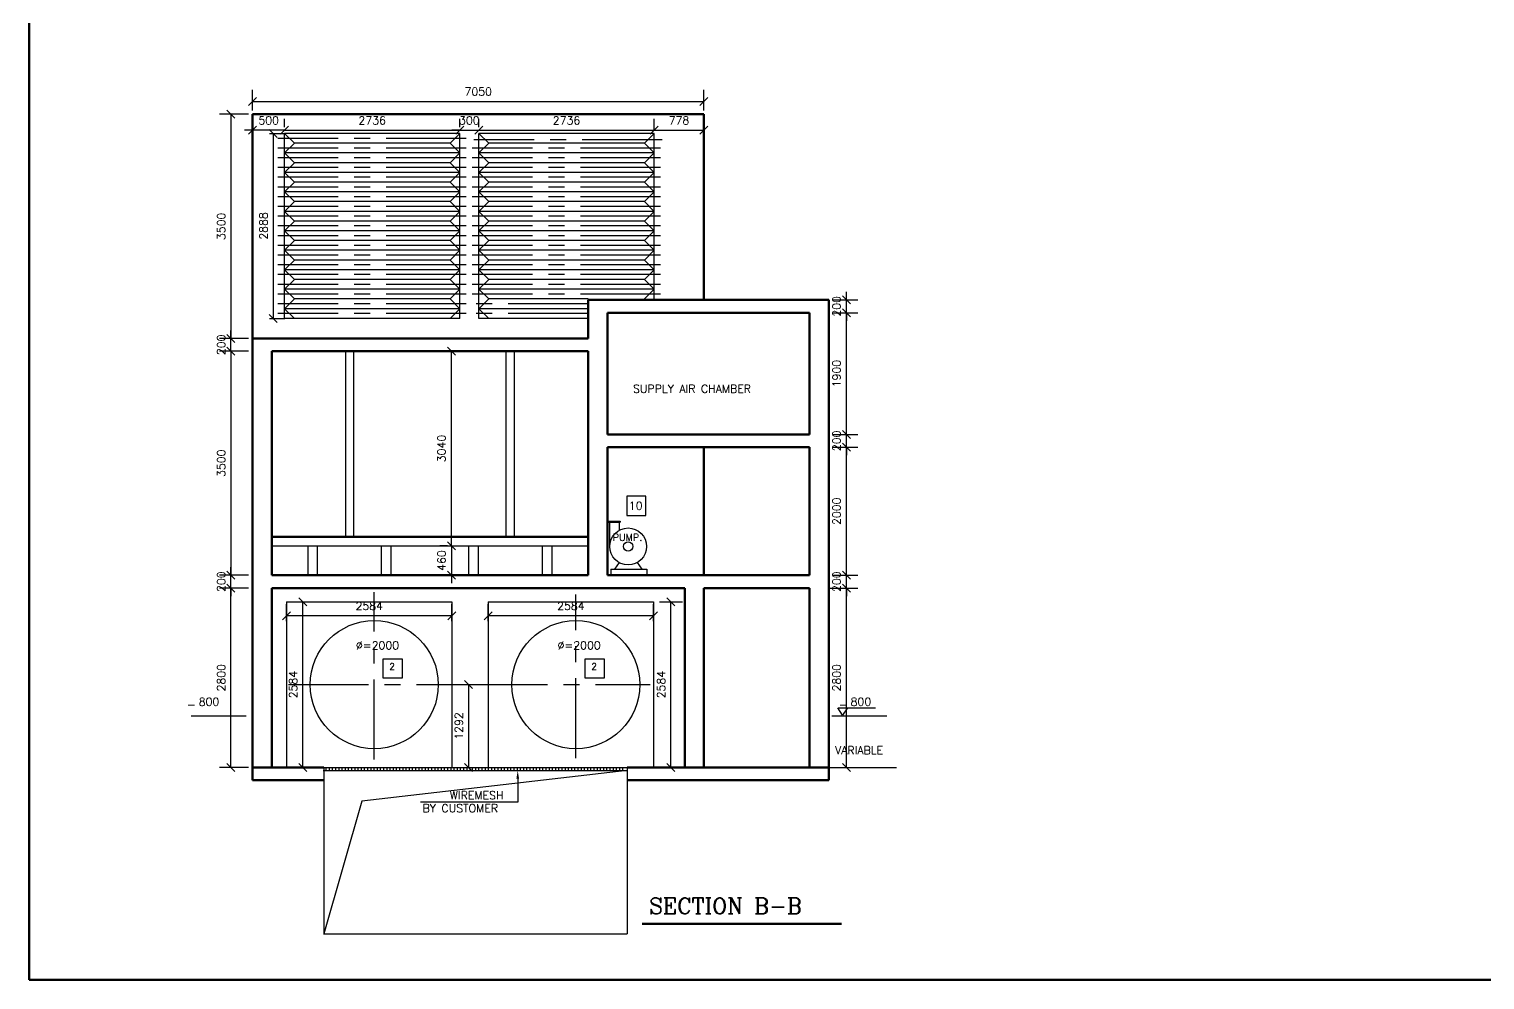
# Model space of a CAD drawing. Header units: inches. Extents: x 14.4 to 65.9, y 4.3 to 68.5.
# Drawn here: x 14.35 to 37.09, y 4.33 to 19.18 of the extents above; entities that cross this region are included whole.
import ezdxf

# ---------------------------------------------------------------- set-up
doc = ezdxf.new("R2010")
doc.units = ezdxf.units.IN
doc.header["$MEASUREMENT"] = 0
doc.linetypes.add('CENTER', pattern=[2, 1.25, -0.25, 0.25, -0.25])
doc.layers.add('cadr', color=250, linetype='Continuous')
for name, color, linetype, lineweight in [('DIMEN', 5, 'Continuous', 25), ('STRUC', 3, 'Continuous', 50), ('UNITS', 7, 'Continuous', 25)]:
    doc.layers.add(name, color=color, linetype=linetype, lineweight=lineweight)
doc.styles.add('ROMANC', font='romanc')
doc.dimstyles.get("Standard").update_dxf_attribs({"dimtxt": 0.125, "dimasz": 0.125, "dimexe": 0.18, "dimexo": 0.0625, "dimgap": 0.09, "dimtad": 1, "dimdec": 4, "dimzin": 0, "dimdsep": 46, "dimtxsty": 'ROMANC', "dimblk": 'OBLIQUE', "dimcen": 0.09, "dimadec": 0, "dimazin": 0, "dimtfac": 1, "dimtdec": 4, "dimtofl": 0, "dimtmove": 0, "dimatfit": 3, "dimfxl": 1, "dimtolj": 1, "dimtzin": 0, "dimarcsym": 1})

# ---------------------------------------------------------------- blocks, each defined once
blk = doc.blocks.new('_Oblique')
at = {"layer": 'STRUC', "color": 0, "lineweight": -2}
blk.add_line((-0.5, -0.5), (0.5, 0.5), dxfattribs=at)
blk = doc.blocks.new('*D215')
at = {"layer": 'DIMEN', "color": 0, "lineweight": -2, "transparency": 16777216}
for p, q in [((18.106, 17.551), (18.344, 17.551)), ((18.164, 17.551), (18.164, 14.663)), ((18.106, 14.663), (18.344, 14.663))]:
    blk.add_line(p, q, dxfattribs=at)
at = {"layer": 'DIMEN', "color": 0, "lineweight": -2, "transparency": 16777216, "xscale": 0.125, "yscale": 0.125, "zscale": 0.125}
for p, rotation in [((18.164, 17.551), 90), ((18.164, 14.663), 270)]:
    blk.add_blockref('_Oblique', p, dxfattribs=dict(at, rotation=rotation))
at = {"layer": 'DIMEN', "color": 0, "transparency": 16777216, "insert": (18.012, 16.107), "char_height": 0.125, "attachment_point": 5, "rotation": 90, "style": 'ROMANC'}
blk.add_mtext('\\A1;2888', dxfattribs=at)
blk = doc.blocks.new('*D230')
at = {"layer": 'DIMEN', "color": 0, "lineweight": -2, "transparency": 16777216}
for p, q in [((21.523, 9.937), (21.523, 10.2)), ((24.107, 10.02), (21.523, 10.02)), ((24.107, 9.937), (24.107, 10.2))]:
    blk.add_line(p, q, dxfattribs=at)
at = {"layer": 'DIMEN', "color": 0, "lineweight": -2, "transparency": 16777216, "xscale": 0.125, "yscale": 0.125, "zscale": 0.125, "rotation": 180}
blk.add_blockref('_Oblique', (21.523, 10.02), dxfattribs=at)
at = {"layer": 'DIMEN', "color": 0, "lineweight": -2, "transparency": 16777216, "xscale": 0.125, "yscale": 0.125, "zscale": 0.125}
blk.add_blockref('_Oblique', (24.107, 10.02), dxfattribs=at)
at = {"layer": 'DIMEN', "color": 0, "transparency": 16777216, "insert": (22.815, 10.172), "char_height": 0.125, "attachment_point": 5, "style": 'ROMANC'}
blk.add_mtext('\\A1;2584', dxfattribs=at)
blk = doc.blocks.new('*D231')
at = {"layer": 'DIMEN', "color": 0, "lineweight": -2, "transparency": 16777216}
for p, q in [((24.198, 10.235), (24.558, 10.235)), ((24.378, 7.651), (24.378, 10.235)), ((24.074, 7.651), (24.558, 7.651))]:
    blk.add_line(p, q, dxfattribs=at)
at = {"layer": 'DIMEN', "color": 0, "lineweight": -2, "transparency": 16777216, "xscale": 0.125, "yscale": 0.125, "zscale": 0.125}
for p, rotation in [((24.378, 10.235), 90), ((24.378, 7.651), 270)]:
    blk.add_blockref('_Oblique', p, dxfattribs=dict(at, rotation=rotation))
at = {"layer": 'DIMEN', "color": 0, "transparency": 16777216, "insert": (24.225, 8.943), "char_height": 0.125, "attachment_point": 5, "rotation": 90, "style": 'ROMANC'}
blk.add_mtext('\\A1;2584', dxfattribs=at)
blk = doc.blocks.new('*D232')
at = {"layer": 'DIMEN', "color": 0, "lineweight": -2, "transparency": 16777216}
for p, q in [((18.373, 9.937), (18.373, 10.2)), ((20.957, 10.02), (18.373, 10.02)), ((20.957, 9.937), (20.957, 10.2))]:
    blk.add_line(p, q, dxfattribs=at)
at = {"layer": 'DIMEN', "color": 0, "lineweight": -2, "transparency": 16777216, "xscale": 0.125, "yscale": 0.125, "zscale": 0.125, "rotation": 180}
blk.add_blockref('_Oblique', (18.373, 10.02), dxfattribs=at)
at = {"layer": 'DIMEN', "color": 0, "lineweight": -2, "transparency": 16777216, "xscale": 0.125, "yscale": 0.125, "zscale": 0.125}
blk.add_blockref('_Oblique', (20.957, 10.02), dxfattribs=at)
at = {"layer": 'DIMEN', "color": 0, "transparency": 16777216, "insert": (19.665, 10.172), "char_height": 0.125, "attachment_point": 5, "style": 'ROMANC'}
blk.add_mtext('\\A1;2584', dxfattribs=at)
blk = doc.blocks.new('*D233')
at = {"layer": 'DIMEN', "color": 0, "lineweight": -2, "transparency": 16777216}
for p, q in [((18.449, 10.235), (18.809, 10.235)), ((18.629, 7.651), (18.629, 10.235)), ((18.66, 7.651), (18.449, 7.651))]:
    blk.add_line(p, q, dxfattribs=at)
at = {"layer": 'DIMEN', "color": 0, "lineweight": -2, "transparency": 16777216, "xscale": 0.125, "yscale": 0.125, "zscale": 0.125}
for p, rotation in [((18.629, 10.235), 90), ((18.629, 7.651), 270)]:
    blk.add_blockref('_Oblique', p, dxfattribs=dict(at, rotation=rotation))
at = {"layer": 'DIMEN', "color": 0, "transparency": 16777216, "insert": (18.476, 8.943), "char_height": 0.125, "attachment_point": 5, "rotation": 90, "style": 'ROMANC'}
blk.add_mtext('\\A1;2584', dxfattribs=at)
blk = doc.blocks.new('*D234')
at = {"layer": 'DIMEN', "color": 0, "lineweight": -2, "transparency": 16777216}
for p, q in [((21.217, 8.943), (21.217, 7.651)), ((21.243, 8.943), (21.397, 8.943)), ((21.243, 7.651), (21.397, 7.651))]:
    blk.add_line(p, q, dxfattribs=at)
at = {"layer": 'DIMEN', "color": 0, "lineweight": -2, "transparency": 16777216, "xscale": 0.125, "yscale": 0.125, "zscale": 0.125}
for p, rotation in [((21.217, 8.943), 90), ((21.217, 7.651), 270)]:
    blk.add_blockref('_Oblique', p, dxfattribs=dict(at, rotation=rotation))
at = {"layer": 'DIMEN', "color": 0, "transparency": 16777216, "insert": (21.065, 8.297), "char_height": 0.125, "attachment_point": 5, "rotation": 90, "style": 'ROMANC'}
blk.add_mtext('\\A1;1292', dxfattribs=at)
blk = doc.blocks.new('*D235')
at = {"layer": 'DIMEN', "color": 0, "lineweight": -2, "transparency": 16777216}
for p, q in [((20.885, 14.151), (20.768, 14.151)), ((20.948, 11.111), (20.948, 14.151)), ((20.902, 11.111), (21.128, 11.111))]:
    blk.add_line(p, q, dxfattribs=at)
at = {"layer": 'DIMEN', "color": 0, "lineweight": -2, "transparency": 16777216, "xscale": 0.125, "yscale": 0.125, "zscale": 0.125}
for p, rotation in [((20.948, 14.151), 90), ((20.948, 11.111), 270)]:
    blk.add_blockref('_Oblique', p, dxfattribs=dict(at, rotation=rotation))
at = {"layer": 'DIMEN', "color": 0, "transparency": 16777216, "insert": (20.795, 12.631), "char_height": 0.125, "attachment_point": 5, "rotation": 90, "style": 'ROMANC'}
blk.add_mtext('\\A1;3040', dxfattribs=at)
blk = doc.blocks.new('*D236')
at = {"layer": 'DIMEN', "color": 0, "lineweight": -2, "transparency": 16777216}
for p, q in [((20.948, 11.111), (20.948, 11.236)), ((20.885, 11.111), (20.768, 11.111)), ((20.948, 11.111), (20.948, 10.651)), ((20.895, 10.651), (20.768, 10.651)), ((20.948, 10.651), (20.948, 10.526))]:
    blk.add_line(p, q, dxfattribs=at)
at = {"layer": 'DIMEN', "color": 0, "lineweight": -2, "transparency": 16777216, "xscale": 0.125, "yscale": 0.125, "zscale": 0.125}
for p, rotation in [((20.948, 11.111), 270), ((20.948, 10.651), 90)]:
    blk.add_blockref('_Oblique', p, dxfattribs=dict(at, rotation=rotation))
at = {"layer": 'DIMEN', "color": 0, "transparency": 16777216, "insert": (20.795, 10.881), "char_height": 0.125, "attachment_point": 5, "rotation": 90, "style": 'ROMANC'}
blk.add_mtext('\\A1;460', dxfattribs=at)
blk = doc.blocks.new('*D237')
at = {"layer": 'DIMEN', "color": 0, "lineweight": -2, "transparency": 16777216}
for p, q in [((17.78, 17.851), (17.324, 17.851)), ((17.504, 17.851), (17.504, 14.351)), ((17.78, 14.351), (17.324, 14.351))]:
    blk.add_line(p, q, dxfattribs=at)
at = {"layer": 'DIMEN', "color": 0, "lineweight": -2, "transparency": 16777216, "xscale": 0.125, "yscale": 0.125, "zscale": 0.125}
for p, rotation in [((17.504, 17.851), 90), ((17.504, 14.351), 270)]:
    blk.add_blockref('_Oblique', p, dxfattribs=dict(at, rotation=rotation))
at = {"layer": 'DIMEN', "color": 0, "transparency": 16777216, "insert": (17.352, 16.101), "char_height": 0.125, "attachment_point": 5, "rotation": 90, "style": 'ROMANC'}
blk.add_mtext('\\A1;3500', dxfattribs=at)
blk = doc.blocks.new('*D238')
at = {"layer": 'DIMEN', "color": 0, "lineweight": -2, "transparency": 16777216}
for p, q in [((17.78, 14.151), (17.324, 14.151)), ((17.504, 14.151), (17.504, 10.651)), ((17.78, 10.651), (17.324, 10.651))]:
    blk.add_line(p, q, dxfattribs=at)
at = {"layer": 'DIMEN', "color": 0, "lineweight": -2, "transparency": 16777216, "xscale": 0.125, "yscale": 0.125, "zscale": 0.125}
for p, rotation in [((17.504, 14.151), 90), ((17.504, 10.651), 270)]:
    blk.add_blockref('_Oblique', p, dxfattribs=dict(at, rotation=rotation))
at = {"layer": 'DIMEN', "color": 0, "transparency": 16777216, "insert": (17.352, 12.401), "char_height": 0.125, "attachment_point": 5, "rotation": 90, "style": 'ROMANC'}
blk.add_mtext('\\A1;3500', dxfattribs=at)
blk = doc.blocks.new('*D239')
at = {"layer": 'DIMEN', "color": 0, "lineweight": -2, "transparency": 16777216}
for p, q in [((17.718, 14.351), (17.324, 14.351)), ((17.504, 14.351), (17.504, 14.476)), ((17.504, 14.151), (17.504, 14.351)), ((17.718, 14.151), (17.324, 14.151)), ((17.504, 14.151), (17.504, 14.026))]:
    blk.add_line(p, q, dxfattribs=at)
at = {"layer": 'DIMEN', "color": 0, "lineweight": -2, "transparency": 16777216, "xscale": 0.125, "yscale": 0.125, "zscale": 0.125}
for p, rotation in [((17.504, 14.351), 270), ((17.504, 14.151), 90)]:
    blk.add_blockref('_Oblique', p, dxfattribs=dict(at, rotation=rotation))
at = {"layer": 'DIMEN', "color": 0, "transparency": 16777216, "insert": (17.352, 14.251), "char_height": 0.125, "attachment_point": 5, "rotation": 90, "style": 'ROMANC'}
blk.add_mtext('\\A1;200', dxfattribs=at)
blk = doc.blocks.new('*D240')
at = {"layer": 'DIMEN', "color": 0, "lineweight": -2, "transparency": 16777216}
for p, q in [((17.504, 10.651), (17.504, 10.776)), ((17.718, 10.651), (17.324, 10.651)), ((17.504, 10.451), (17.504, 10.651)), ((17.718, 10.451), (17.324, 10.451)), ((17.504, 10.451), (17.504, 10.326))]:
    blk.add_line(p, q, dxfattribs=at)
at = {"layer": 'DIMEN', "color": 0, "lineweight": -2, "transparency": 16777216, "xscale": 0.125, "yscale": 0.125, "zscale": 0.125}
for p, rotation in [((17.504, 10.651), 270), ((17.504, 10.451), 90)]:
    blk.add_blockref('_Oblique', p, dxfattribs=dict(at, rotation=rotation))
at = {"layer": 'DIMEN', "color": 0, "transparency": 16777216, "insert": (17.352, 10.551), "char_height": 0.125, "attachment_point": 5, "rotation": 90, "style": 'ROMANC'}
blk.add_mtext('\\A1;200', dxfattribs=at)
blk = doc.blocks.new('*D241')
at = {"layer": 'DIMEN', "color": 0, "lineweight": -2, "transparency": 16777216}
for p, q in [((17.78, 10.451), (17.324, 10.451)), ((17.504, 7.651), (17.504, 10.451)), ((17.78, 7.651), (17.324, 7.651))]:
    blk.add_line(p, q, dxfattribs=at)
at = {"layer": 'DIMEN', "color": 0, "lineweight": -2, "transparency": 16777216, "xscale": 0.125, "yscale": 0.125, "zscale": 0.125}
for p, rotation in [((17.504, 10.451), 90), ((17.504, 7.651), 270)]:
    blk.add_blockref('_Oblique', p, dxfattribs=dict(at, rotation=rotation))
at = {"layer": 'DIMEN', "color": 0, "transparency": 16777216, "insert": (17.352, 9.051), "char_height": 0.125, "attachment_point": 5, "rotation": 90, "style": 'ROMANC'}
blk.add_mtext('\\A1;2800', dxfattribs=at)
blk = doc.blocks.new('*D242')
at = {"layer": 'DIMEN', "color": 0, "lineweight": -2, "transparency": 16777216}
for p, q in [((18.343, 17.648), (18.343, 17.783)), ((21.079, 17.648), (21.079, 17.783)), ((18.343, 17.603), (21.079, 17.603))]:
    blk.add_line(p, q, dxfattribs=at)
at = {"layer": 'DIMEN', "color": 0, "lineweight": -2, "transparency": 16777216, "xscale": 0.125, "yscale": 0.125, "zscale": 0.125, "rotation": 180}
blk.add_blockref('_Oblique', (18.343, 17.603), dxfattribs=at)
at = {"layer": 'DIMEN', "color": 0, "lineweight": -2, "transparency": 16777216, "xscale": 0.125, "yscale": 0.125, "zscale": 0.125}
blk.add_blockref('_Oblique', (21.079, 17.603), dxfattribs=at)
at = {"layer": 'DIMEN', "color": 0, "transparency": 16777216, "insert": (19.711, 17.756), "char_height": 0.125, "attachment_point": 5, "style": 'ROMANC'}
blk.add_mtext('\\A1;2736', dxfattribs=at)
blk = doc.blocks.new('*D243')
at = {"layer": 'DIMEN', "color": 0, "lineweight": -2, "transparency": 16777216}
for p, q in [((21.379, 17.648), (21.379, 17.783)), ((24.115, 17.648), (24.115, 17.783)), ((21.379, 17.603), (24.115, 17.603))]:
    blk.add_line(p, q, dxfattribs=at)
at = {"layer": 'DIMEN', "color": 0, "lineweight": -2, "transparency": 16777216, "xscale": 0.125, "yscale": 0.125, "zscale": 0.125, "rotation": 180}
blk.add_blockref('_Oblique', (21.379, 17.603), dxfattribs=at)
at = {"layer": 'DIMEN', "color": 0, "lineweight": -2, "transparency": 16777216, "xscale": 0.125, "yscale": 0.125, "zscale": 0.125}
blk.add_blockref('_Oblique', (24.115, 17.603), dxfattribs=at)
at = {"layer": 'DIMEN', "color": 0, "transparency": 16777216, "insert": (22.747, 17.756), "char_height": 0.125, "attachment_point": 5, "style": 'ROMANC'}
blk.add_mtext('\\A1;2736', dxfattribs=at)
blk = doc.blocks.new('*D244')
at = {"layer": 'DIMEN', "color": 0, "lineweight": -2, "transparency": 16777216}
for p, q in [((21.079, 17.666), (21.079, 17.783)), ((21.379, 17.666), (21.379, 17.783)), ((21.079, 17.603), (20.954, 17.603)), ((21.079, 17.603), (21.379, 17.603)), ((21.379, 17.603), (21.504, 17.603))]:
    blk.add_line(p, q, dxfattribs=at)
at = {"layer": 'DIMEN', "color": 0, "lineweight": -2, "transparency": 16777216, "xscale": 0.125, "yscale": 0.125, "zscale": 0.125}
blk.add_blockref('_Oblique', (21.079, 17.603), dxfattribs=at)
at = {"layer": 'DIMEN', "color": 0, "lineweight": -2, "transparency": 16777216, "xscale": 0.125, "yscale": 0.125, "zscale": 0.125, "rotation": 180}
blk.add_blockref('_Oblique', (21.379, 17.603), dxfattribs=at)
at = {"layer": 'DIMEN', "color": 0, "transparency": 16777216, "insert": (21.229, 17.756), "char_height": 0.125, "attachment_point": 5, "style": 'ROMANC'}
blk.add_mtext('\\A1;300', dxfattribs=at)
blk = doc.blocks.new('*D245')
at = {"layer": 'DIMEN', "color": 0, "lineweight": -2, "transparency": 16777216}
for p, q in [((17.843, 17.63), (17.843, 17.783)), ((18.343, 17.666), (18.343, 17.783)), ((17.843, 17.603), (17.718, 17.603)), ((18.343, 17.603), (17.843, 17.603)), ((18.343, 17.603), (18.468, 17.603))]:
    blk.add_line(p, q, dxfattribs=at)
at = {"layer": 'DIMEN', "color": 0, "lineweight": -2, "transparency": 16777216, "xscale": 0.125, "yscale": 0.125, "zscale": 0.125}
blk.add_blockref('_Oblique', (17.843, 17.603), dxfattribs=at)
at = {"layer": 'DIMEN', "color": 0, "lineweight": -2, "transparency": 16777216, "xscale": 0.125, "yscale": 0.125, "zscale": 0.125, "rotation": 180}
blk.add_blockref('_Oblique', (18.343, 17.603), dxfattribs=at)
at = {"layer": 'DIMEN', "color": 0, "transparency": 16777216, "insert": (18.093, 17.756), "char_height": 0.125, "attachment_point": 5, "style": 'ROMANC'}
blk.add_mtext('\\A1;500', dxfattribs=at)
blk = doc.blocks.new('*D265')
at = {"layer": 'DIMEN', "color": 0, "lineweight": -2, "transparency": 16777216}
for p, q in [((27.118, 10.651), (27.118, 10.776)), ((26.905, 10.651), (27.298, 10.651)), ((27.118, 10.451), (27.118, 10.651)), ((26.905, 10.451), (27.298, 10.451)), ((27.118, 10.451), (27.118, 10.326))]:
    blk.add_line(p, q, dxfattribs=at)
at = {"layer": 'DIMEN', "color": 0, "lineweight": -2, "transparency": 16777216, "xscale": 0.125, "yscale": 0.125, "zscale": 0.125}
for p, rotation in [((27.118, 10.651), 270), ((27.118, 10.451), 90)]:
    blk.add_blockref('_Oblique', p, dxfattribs=dict(at, rotation=rotation))
at = {"layer": 'DIMEN', "color": 0, "transparency": 16777216, "insert": (26.966, 10.551), "char_height": 0.125, "attachment_point": 5, "rotation": 90, "style": 'ROMANC'}
blk.add_mtext('\\A1;200', dxfattribs=at)
blk = doc.blocks.new('*D266')
at = {"layer": 'DIMEN', "color": 0, "lineweight": -2, "transparency": 16777216}
for p, q in [((26.843, 10.451), (27.298, 10.451)), ((27.118, 7.651), (27.118, 10.451)), ((26.843, 7.651), (27.298, 7.651))]:
    blk.add_line(p, q, dxfattribs=at)
at = {"layer": 'DIMEN', "color": 0, "lineweight": -2, "transparency": 16777216, "xscale": 0.125, "yscale": 0.125, "zscale": 0.125}
for p, rotation in [((27.118, 10.451), 90), ((27.118, 7.651), 270)]:
    blk.add_blockref('_Oblique', p, dxfattribs=dict(at, rotation=rotation))
at = {"layer": 'DIMEN', "color": 0, "transparency": 16777216, "insert": (26.966, 9.051), "char_height": 0.125, "attachment_point": 5, "rotation": 90, "style": 'ROMANC'}
blk.add_mtext('\\A1;2800', dxfattribs=at)
blk = doc.blocks.new('*D267')
at = {"layer": 'DIMEN', "color": 0, "lineweight": -2, "transparency": 16777216}
for p, q in [((27.118, 12.851), (27.118, 12.976)), ((26.905, 12.851), (27.298, 12.851)), ((27.118, 12.651), (27.118, 12.851)), ((26.905, 12.651), (27.298, 12.651)), ((27.118, 12.651), (27.118, 12.526))]:
    blk.add_line(p, q, dxfattribs=at)
at = {"layer": 'DIMEN', "color": 0, "lineweight": -2, "transparency": 16777216, "xscale": 0.125, "yscale": 0.125, "zscale": 0.125}
for p, rotation in [((27.118, 12.851), 270), ((27.118, 12.651), 90)]:
    blk.add_blockref('_Oblique', p, dxfattribs=dict(at, rotation=rotation))
at = {"layer": 'DIMEN', "color": 0, "transparency": 16777216, "insert": (26.966, 12.751), "char_height": 0.125, "attachment_point": 5, "rotation": 90, "style": 'ROMANC'}
blk.add_mtext('\\A1;200', dxfattribs=at)
blk = doc.blocks.new('*D268')
at = {"layer": 'DIMEN', "color": 0, "lineweight": -2, "transparency": 16777216}
for p, q in [((26.968, 12.651), (27.298, 12.651)), ((27.118, 10.651), (27.118, 12.651)), ((26.968, 10.651), (27.298, 10.651))]:
    blk.add_line(p, q, dxfattribs=at)
at = {"layer": 'DIMEN', "color": 0, "lineweight": -2, "transparency": 16777216, "xscale": 0.125, "yscale": 0.125, "zscale": 0.125}
for p, rotation in [((27.118, 12.651), 90), ((27.118, 10.651), 270)]:
    blk.add_blockref('_Oblique', p, dxfattribs=dict(at, rotation=rotation))
at = {"layer": 'DIMEN', "color": 0, "transparency": 16777216, "insert": (26.966, 11.651), "char_height": 0.125, "attachment_point": 5, "rotation": 90, "style": 'ROMANC'}
blk.add_mtext('\\A1;2000', dxfattribs=at)
blk = doc.blocks.new('*D269')
at = {"layer": 'DIMEN', "color": 0, "lineweight": -2, "transparency": 16777216}
for p, q in [((26.968, 14.751), (27.298, 14.751)), ((27.118, 12.851), (27.118, 14.751)), ((26.968, 12.851), (27.298, 12.851))]:
    blk.add_line(p, q, dxfattribs=at)
at = {"layer": 'DIMEN', "color": 0, "lineweight": -2, "transparency": 16777216, "xscale": 0.125, "yscale": 0.125, "zscale": 0.125}
for p, rotation in [((27.118, 14.751), 90), ((27.118, 12.851), 270)]:
    blk.add_blockref('_Oblique', p, dxfattribs=dict(at, rotation=rotation))
at = {"layer": 'DIMEN', "color": 0, "transparency": 16777216, "insert": (26.966, 13.801), "char_height": 0.125, "attachment_point": 5, "rotation": 90, "style": 'ROMANC'}
blk.add_mtext('\\A1;1900', dxfattribs=at)
blk = doc.blocks.new('*D270')
at = {"layer": 'DIMEN', "color": 0, "lineweight": -2, "transparency": 16777216}
for p, q in [((27.118, 14.951), (27.118, 15.076)), ((26.905, 14.951), (27.298, 14.951)), ((27.118, 14.751), (27.118, 14.951)), ((26.905, 14.751), (27.298, 14.751)), ((27.118, 14.751), (27.118, 14.626))]:
    blk.add_line(p, q, dxfattribs=at)
at = {"layer": 'DIMEN', "color": 0, "lineweight": -2, "transparency": 16777216, "xscale": 0.125, "yscale": 0.125, "zscale": 0.125}
for p, rotation in [((27.118, 14.951), 270), ((27.118, 14.751), 90)]:
    blk.add_blockref('_Oblique', p, dxfattribs=dict(at, rotation=rotation))
at = {"layer": 'DIMEN', "color": 0, "transparency": 16777216, "insert": (26.966, 14.851), "char_height": 0.125, "attachment_point": 5, "rotation": 90, "style": 'ROMANC'}
blk.add_mtext('\\A1;200', dxfattribs=at)
blk = doc.blocks.new('*D275')
at = {"layer": 'DIMEN', "color": 0, "lineweight": -2, "transparency": 16777216}
for p, q in [((17.843, 17.913), (17.843, 18.233)), ((24.893, 17.913), (24.893, 18.233)), ((17.843, 18.053), (24.893, 18.053))]:
    blk.add_line(p, q, dxfattribs=at)
at = {"layer": 'DIMEN', "color": 0, "lineweight": -2, "transparency": 16777216, "xscale": 0.125, "yscale": 0.125, "zscale": 0.125, "rotation": 180}
blk.add_blockref('_Oblique', (17.843, 18.053), dxfattribs=at)
at = {"layer": 'DIMEN', "color": 0, "lineweight": -2, "transparency": 16777216, "xscale": 0.125, "yscale": 0.125, "zscale": 0.125}
blk.add_blockref('_Oblique', (24.893, 18.053), dxfattribs=at)
at = {"layer": 'DIMEN', "color": 0, "transparency": 16777216, "insert": (21.368, 18.206), "char_height": 0.125, "attachment_point": 5, "style": 'ROMANC'}
blk.add_mtext('\\A1;7050', dxfattribs=at)
blk = doc.blocks.new('*D276')
at = {"layer": 'DIMEN', "color": 0, "lineweight": -2, "transparency": 16777216}
for p, q in [((24.115, 17.613), (24.115, 17.783)), ((24.893, 17.616), (24.893, 17.783)), ((24.115, 17.603), (24.893, 17.603))]:
    blk.add_line(p, q, dxfattribs=at)
at = {"layer": 'DIMEN', "color": 0, "lineweight": -2, "transparency": 16777216, "xscale": 0.125, "yscale": 0.125, "zscale": 0.125, "rotation": 180}
blk.add_blockref('_Oblique', (24.115, 17.603), dxfattribs=at)
at = {"layer": 'DIMEN', "color": 0, "lineweight": -2, "transparency": 16777216, "xscale": 0.125, "yscale": 0.125, "zscale": 0.125}
blk.add_blockref('_Oblique', (24.893, 17.603), dxfattribs=at)
at = {"layer": 'DIMEN', "color": 0, "transparency": 16777216, "insert": (24.504, 17.756), "char_height": 0.125, "attachment_point": 5, "style": 'ROMANC'}
blk.add_mtext('\\A1;778', dxfattribs=at)

msp = doc.modelspace()

# ---------------------------------------------------------------- linework, layer by layer
for p, q in [((21.80373, 11.25087), (21.80373, 14.15087)), ((21.93551, 11.25087), (21.93551, 14.15087)), ((23.68789, 11.88697), (23.68789, 11.58697)), ((23.98789, 11.88697), (23.68789, 11.88697)), ((23.98789, 11.58697), (23.98789, 11.88697)), ((23.68789, 11.58697), (23.98789, 11.58697)), ((19.8801, 9.0467), (19.8801, 9.3467)), ((19.8801, 9.3467), (20.1801, 9.3467)), ((20.1801, 9.3467), (20.1801, 9.0467)), ((23.03685, 9.0467), (23.03685, 9.3467)), ((23.03685, 9.3467), (23.33685, 9.3467)), ((23.33685, 9.3467), (23.33685, 9.0467)), ((20.1801, 9.0467), (19.8801, 9.0467)), ((23.33685, 9.0467), (23.03685, 9.0467))]:
    msp.add_line(p, q)
at = {"color": 6, "linetype": 'CENTER', "lineweight": 25}
for p, q in [((19.74265, 7.7719), (19.74265, 10.38949)), ((22.89265, 7.79564), (22.89265, 10.3491))]:
    msp.add_line(p, q, dxfattribs=at)
at = {"layer": 'cadr', "color": 250, "linetype": 'Continuous', "lineweight": 70}
for p in [(14.35116, 34.03167), (65.85116, 4.33167)]:
    msp.add_line(p, (14.35116, 4.33167), dxfattribs=at)
at = {"layer": 'DIMEN'}
for p, q in [((17.74305, 8.45087), (16.88342, 8.45087)), ((27.74973, 8.45087), (26.89009, 8.45087)), ((27.05679, 8.46761), (26.98305, 8.57974)), ((26.98946, 8.57974), (27.57614, 8.57974)), ((27.13693, 8.57974), (27.05679, 8.46761)), ((26.84265, 7.65087), (27.90213, 7.65087))]:
    msp.add_line(p, q, dxfattribs=at)
msp.add_lwpolyline([(21.98426, 7.47391), (21.98426, 7.10945), (20.46626, 7.10945)], dxfattribs=at)
msp.add_solid([(22.00509, 7.47391), (21.98426, 7.59891), (21.96342, 7.47391)], dxfattribs=at)
at = {"layer": 'STRUC'}
for p, q in [((17.84265, 7.45087), (17.84265, 17.85087)), ((17.84265, 17.85087), (24.89265, 17.85087)), ((24.89265, 14.95087), (24.89265, 17.85087)), ((23.08665, 14.95087), (26.84265, 14.95087)), ((23.08665, 14.35087), (23.08665, 14.95087)), ((26.84265, 7.45087), (26.84265, 14.95087)), ((23.38665, 14.75087), (26.54265, 14.75087)), ((23.38665, 12.85087), (23.38665, 14.75087)), ((26.54265, 12.85087), (26.54265, 14.75087)), ((17.84265, 14.35087), (23.08665, 14.35087)), ((18.14265, 10.65087), (18.14265, 14.15087)), ((18.14265, 14.15087), (23.08665, 14.15087)), ((23.08665, 10.65087), (23.08665, 14.15087)), ((23.38665, 10.65087), (23.38665, 12.65087)), ((24.89265, 10.65087), (24.89265, 12.65087)), ((26.54265, 10.65087), (26.54265, 12.65087)), ((18.14265, 11.25087), (23.08665, 11.25087)), ((18.14265, 10.65087), (23.08665, 10.65087)), ((23.38665, 10.65087), (26.54265, 10.65087)), ((18.14265, 7.65087), (18.14265, 10.45087)), ((18.14265, 10.45087), (24.59265, 10.45087)), ((24.59265, 7.65087), (24.59265, 10.45087)), ((24.89265, 7.65087), (24.89265, 10.45087)), ((24.89265, 10.45087), (26.54265, 10.45087)), ((26.54265, 7.65087), (26.54265, 10.45087)), ((17.84265, 7.65087), (18.95366, 7.65087)), ((23.69265, 7.65087), (26.84265, 7.65087)), ((17.84265, 7.45087), (18.95366, 7.45087)), ((23.69265, 7.45087), (26.84265, 7.45087))]:
    msp.add_line(p, q, dxfattribs=at)
at = {"layer": 'STRUC', "color": 3, "lineweight": 50}
for p, q in [((23.38665, 12.85087), (26.54265, 12.85087)), ((23.38665, 12.65087), (26.54265, 12.65087))]:
    msp.add_line(p, q, dxfattribs=at)
at = {"layer": 'UNITS'}
for p, q in [((21.07865, 17.55087), (18.34265, 17.55087)), ((18.34265, 14.66287), (18.34265, 17.55087)), ((18.49465, 17.39887), (18.34265, 17.55087)), ((18.49465, 17.39887), (18.34265, 17.55087)), ((20.92665, 17.39887), (21.07865, 17.55087)), ((20.92665, 17.39887), (21.07865, 17.55087)), ((21.07865, 14.66287), (21.07865, 17.55087)), ((24.11465, 17.55087), (21.37865, 17.55087)), ((21.37865, 14.66287), (21.37865, 17.55087)), ((21.53065, 17.39887), (21.37865, 17.55087)), ((21.53065, 17.39887), (21.37865, 17.55087)), ((23.96265, 17.39887), (24.11465, 17.55087)), ((23.96265, 17.39887), (24.11465, 17.55087)), ((24.11465, 14.95087), (24.11465, 17.55087)), ((18.49465, 17.39887), (18.34265, 17.24687)), ((18.49465, 17.39887), (18.34265, 17.24687)), ((20.92665, 17.39887), (18.49465, 17.39887)), ((20.92665, 17.39887), (21.07865, 17.24687)), ((20.92665, 17.39887), (21.07865, 17.24687)), ((21.53065, 17.39887), (21.37865, 17.24687)), ((21.53065, 17.39887), (21.37865, 17.24687)), ((23.96265, 17.39887), (21.53065, 17.39887)), ((23.96265, 17.39887), (24.11465, 17.24687)), ((23.96265, 17.39887), (24.11465, 17.24687)), ((21.07865, 17.24687), (18.34265, 17.24687)), ((18.49465, 17.09487), (18.34265, 17.24687)), ((18.49465, 17.09487), (18.34265, 16.94287)), ((20.92665, 17.09487), (18.49465, 17.09487)), ((20.92665, 17.09487), (21.07865, 17.24687)), ((20.92665, 17.09487), (21.07865, 16.94287)), ((24.11465, 17.24687), (21.37865, 17.24687)), ((21.53065, 17.09487), (21.37865, 17.24687)), ((21.53065, 17.09487), (21.37865, 16.94287)), ((23.96265, 17.09487), (21.53065, 17.09487)), ((23.96265, 17.09487), (24.11465, 17.24687)), ((23.96265, 17.09487), (24.11465, 16.94287)), ((21.07865, 16.94287), (18.34265, 16.94287)), ((18.49465, 16.79087), (18.34265, 16.94287)), ((20.92665, 16.79087), (21.07865, 16.94287)), ((24.11465, 16.94287), (21.37865, 16.94287)), ((21.53065, 16.79087), (21.37865, 16.94287)), ((23.96265, 16.79087), (24.11465, 16.94287)), ((18.49465, 16.79087), (18.34265, 16.63887)), ((18.49465, 16.48687), (18.34265, 16.63887)), ((21.07865, 16.63887), (18.34265, 16.63887)), ((20.92665, 16.79087), (18.49465, 16.79087)), ((20.92665, 16.79087), (21.07865, 16.63887)), ((20.92665, 16.48687), (21.07865, 16.63887)), ((21.53065, 16.79087), (21.37865, 16.63887)), ((24.11465, 16.63887), (21.37865, 16.63887)), ((21.53065, 16.48687), (21.37865, 16.63887)), ((23.96265, 16.79087), (21.53065, 16.79087)), ((23.96265, 16.79087), (24.11465, 16.63887)), ((23.96265, 16.48687), (24.11465, 16.63887)), ((18.49465, 16.48687), (18.34265, 16.33487)), ((20.92665, 16.48687), (18.49465, 16.48687)), ((20.92665, 16.48687), (21.07865, 16.33487)), ((21.53065, 16.48687), (21.37865, 16.33487)), ((23.96265, 16.48687), (21.53065, 16.48687)), ((23.96265, 16.48687), (24.11465, 16.33487)), ((18.49465, 16.18287), (18.34265, 16.33487)), ((18.49465, 16.18287), (18.34265, 16.33487)), ((21.07865, 16.33487), (18.34265, 16.33487)), ((18.49465, 16.18287), (18.34265, 16.03087)), ((20.92665, 16.18287), (18.49465, 16.18287)), ((20.92665, 16.18287), (21.07865, 16.33487)), ((20.92665, 16.18287), (21.07865, 16.33487)), ((20.92665, 16.18287), (21.07865, 16.03087)), ((24.11465, 16.33487), (21.37865, 16.33487)), ((21.53065, 16.18287), (21.37865, 16.33487)), ((21.53065, 16.18287), (21.37865, 16.33487)), ((21.53065, 16.18287), (21.37865, 16.03087)), ((23.96265, 16.18287), (21.53065, 16.18287)), ((23.96265, 16.18287), (24.11465, 16.33487)), ((23.96265, 16.18287), (24.11465, 16.33487)), ((23.96265, 16.18287), (24.11465, 16.03087)), ((18.49465, 15.87887), (18.34265, 16.03087)), ((18.49465, 15.87887), (18.34265, 16.03087)), ((21.07865, 16.03087), (18.34265, 16.03087)), ((20.92665, 15.87887), (21.07865, 16.03087)), ((20.92665, 15.87887), (21.07865, 16.03087)), ((24.11465, 16.03087), (21.37865, 16.03087)), ((21.53065, 15.87887), (21.37865, 16.03087)), ((21.53065, 15.87887), (21.37865, 16.03087)), ((23.96265, 15.87887), (24.11465, 16.03087)), ((23.96265, 15.87887), (24.11465, 16.03087)), ((18.49465, 15.87887), (18.34265, 15.72687)), ((18.49465, 15.87887), (18.34265, 15.72687)), ((18.49465, 15.57487), (18.34265, 15.72687)), ((18.49465, 15.57487), (18.34265, 15.72687)), ((21.07865, 15.72687), (18.34265, 15.72687)), ((20.92665, 15.87887), (18.49465, 15.87887)), ((20.92665, 15.87887), (21.07865, 15.72687)), ((20.92665, 15.87887), (21.07865, 15.72687)), ((20.92665, 15.57487), (21.07865, 15.72687)), ((20.92665, 15.57487), (21.07865, 15.72687)), ((21.53065, 15.87887), (21.37865, 15.72687)), ((21.53065, 15.87887), (21.37865, 15.72687)), ((24.11465, 15.72687), (21.37865, 15.72687)), ((21.53065, 15.57487), (21.37865, 15.72687)), ((21.53065, 15.57487), (21.37865, 15.72687)), ((23.96265, 15.87887), (21.53065, 15.87887)), ((23.96265, 15.87887), (24.11465, 15.72687)), ((23.96265, 15.87887), (24.11465, 15.72687)), ((23.96265, 15.57487), (24.11465, 15.72687)), ((23.96265, 15.57487), (24.11465, 15.72687)), ((18.49465, 15.57487), (18.34265, 15.42287)), ((18.49465, 15.57487), (18.34265, 15.42287)), ((20.92665, 15.57487), (18.49465, 15.57487)), ((20.92665, 15.57487), (21.07865, 15.42287)), ((20.92665, 15.57487), (21.07865, 15.42287)), ((21.53065, 15.57487), (21.37865, 15.42287)), ((21.53065, 15.57487), (21.37865, 15.42287)), ((23.96265, 15.57487), (21.53065, 15.57487)), ((23.96265, 15.57487), (24.11465, 15.42287)), ((23.96265, 15.57487), (24.11465, 15.42287)), ((18.49465, 15.27087), (18.34265, 15.42287)), ((18.49465, 15.27087), (18.34265, 15.42287)), ((21.07865, 15.42287), (18.34265, 15.42287)), ((18.49465, 15.27087), (18.34265, 15.11887)), ((18.49465, 15.27087), (18.34265, 15.11887)), ((20.92665, 15.27087), (18.49465, 15.27087)), ((20.92665, 15.27087), (21.07865, 15.42287)), ((20.92665, 15.27087), (21.07865, 15.42287)), ((20.92665, 15.27087), (21.07865, 15.11887)), ((20.92665, 15.27087), (21.07865, 15.11887)), ((24.11465, 15.42287), (21.37865, 15.42287)), ((21.53065, 15.27087), (21.37865, 15.42287)), ((21.53065, 15.27087), (21.37865, 15.42287)), ((21.53065, 15.27087), (21.37865, 15.11887)), ((21.53065, 15.27087), (21.37865, 15.11887)), ((23.96265, 15.27087), (21.53065, 15.27087)), ((23.96265, 15.27087), (24.11465, 15.42287)), ((23.96265, 15.27087), (24.11465, 15.42287)), ((23.96265, 15.27087), (24.11465, 15.11887)), ((23.96265, 15.27087), (24.11465, 15.11887)), ((18.49465, 14.96687), (18.34265, 15.11887)), ((18.49465, 14.96687), (18.34265, 15.11887)), ((21.07865, 15.11887), (18.34265, 15.11887)), ((20.92665, 14.96687), (21.07865, 15.11887)), ((20.92665, 14.96687), (21.07865, 15.11887)), ((24.11465, 15.11887), (21.37865, 15.11887)), ((21.53065, 14.96687), (21.37865, 15.11887)), ((21.53065, 14.96687), (21.37865, 15.11887)), ((23.96265, 14.96687), (24.11465, 15.11887)), ((23.96265, 14.96687), (24.11465, 15.11887)), ((18.49465, 14.96687), (18.34265, 14.81487)), ((18.49465, 14.96687), (18.34265, 14.81487)), ((21.07865, 14.81487), (18.34265, 14.81487)), ((18.49465, 14.66287), (18.34265, 14.81487)), ((20.92665, 14.96687), (18.49465, 14.96687)), ((20.92665, 14.96687), (21.07865, 14.81487)), ((20.92665, 14.96687), (21.07865, 14.81487)), ((20.92665, 14.66287), (21.07865, 14.81487)), ((21.53065, 14.96687), (21.37865, 14.81487)), ((21.53065, 14.96687), (21.37865, 14.81487)), ((23.08665, 14.81487), (21.37865, 14.81487)), ((21.53065, 14.66287), (21.37865, 14.81487)), ((23.08665, 14.96687), (21.53065, 14.96687)), ((21.07865, 14.66287), (18.34265, 14.66287)), ((23.08665, 14.66287), (21.37865, 14.66287)), ((19.29173, 14.15087), (19.29173, 11.25087)), ((19.42351, 11.25087), (19.42351, 14.15087)), ((23.4026, 11.49741), (23.4026, 11.47935)), ((23.4026, 11.49741), (23.58337, 11.49741)), ((23.4026, 11.47935), (23.58337, 11.47935)), ((23.4213, 11.10188), (23.4213, 11.47935)), ((23.56717, 11.47935), (23.56717, 11.35236)), ((23.58337, 11.49741), (23.58337, 11.47935)), ((18.14265, 11.11087), (23.08665, 11.11087)), ((18.70865, 10.65087), (18.70865, 11.11087)), ((18.85865, 10.65087), (18.85865, 11.11087)), ((19.85865, 10.65087), (19.85865, 11.11087)), ((20.00865, 10.65087), (20.00865, 11.11087)), ((21.22065, 10.65087), (21.22065, 11.11087)), ((21.37065, 10.65087), (21.37065, 11.11087)), ((22.37065, 10.65087), (22.37065, 11.11087)), ((22.52065, 10.65087), (22.52065, 11.11087)), ((23.43874, 10.74699), (23.43874, 10.65087)), ((23.43874, 10.74699), (24.00284, 10.74699)), ((23.56847, 10.85067), (23.49734, 10.74699)), ((23.85014, 10.85067), (23.92126, 10.74699)), ((24.00284, 10.74699), (24.00284, 10.65087)), ((18.37265, 10.23487), (18.37265, 7.65087)), ((18.37265, 10.23487), (20.95665, 10.23487)), ((20.95665, 10.23487), (20.95665, 7.65087)), ((21.52265, 10.23487), (21.52265, 7.65087)), ((21.52265, 10.23487), (24.10665, 10.23487)), ((24.10665, 10.23487), (24.10665, 7.65087))]:
    msp.add_line(p, q, dxfattribs=at)
at = {"layer": 'UNITS', "color": 6, "linetype": 'CENTER'}
for p, q in [((21.17893, 17.47487), (18.23756, 17.47487)), ((21.17893, 17.32287), (18.23756, 17.32287)), ((24.21493, 17.32287), (21.27356, 17.32287)), ((24.23893, 17.45087), (21.29756, 17.45087)), ((21.17893, 17.17087), (18.23756, 17.17087)), ((24.21493, 17.17087), (21.27356, 17.17087)), ((21.17893, 17.01887), (18.23756, 17.01887)), ((21.17893, 16.86687), (18.23756, 16.86687)), ((24.21493, 17.01887), (21.27356, 17.01887)), ((24.21493, 16.86687), (21.27356, 16.86687)), ((21.17893, 16.71487), (18.23756, 16.71487)), ((24.21493, 16.71487), (21.27356, 16.71487)), ((21.17893, 16.56287), (18.23756, 16.56287)), ((21.17893, 16.41087), (18.23756, 16.41087)), ((24.21493, 16.56287), (21.27356, 16.56287)), ((24.21493, 16.41087), (21.27356, 16.41087)), ((21.17893, 16.25887), (18.23756, 16.25887)), ((24.21493, 16.25887), (21.27356, 16.25887)), ((21.17893, 16.10687), (18.23756, 16.10687)), ((21.17893, 15.95487), (18.23756, 15.95487)), ((24.21493, 16.10687), (21.27356, 16.10687)), ((24.21493, 15.95487), (21.27356, 15.95487)), ((21.17893, 15.80287), (18.23756, 15.80287)), ((24.21493, 15.80287), (21.27356, 15.80287)), ((21.17893, 15.65087), (18.23756, 15.65087)), ((21.17893, 15.49887), (18.23756, 15.49887)), ((24.21493, 15.65087), (21.27356, 15.65087)), ((24.21493, 15.49887), (21.27356, 15.49887)), ((21.17893, 15.34687), (18.23756, 15.34687)), ((24.21493, 15.34687), (21.27356, 15.34687)), ((21.17893, 15.19487), (18.23756, 15.19487)), ((21.17893, 15.04287), (18.23756, 15.04287)), ((24.21493, 15.19487), (21.27356, 15.19487)), ((24.21493, 15.04287), (21.27356, 15.04287)), ((21.17893, 14.89087), (18.23756, 14.89087)), ((23.08665, 14.89087), (21.27356, 14.89087)), ((21.17893, 14.73887), (18.23756, 14.73887)), ((23.08665, 14.73887), (21.27356, 14.73887)), ((18.40086, 8.94287), (21.25163, 8.94287)), ((21.20086, 8.94287), (24.05163, 8.94287))]:
    msp.add_line(p, q, dxfattribs=at)
at = {"layer": 'UNITS', "color": 7}
for p, q in [((18.94265, 7.65087), (23.69265, 7.65087)), ((18.94265, 7.60087), (23.69265, 7.60087)), ((18.99265, 7.60087), (18.99265, 7.65087)), ((19.04265, 7.60087), (19.04265, 7.65087)), ((19.09265, 7.60087), (19.09265, 7.65087)), ((19.14265, 7.60087), (19.14265, 7.65087)), ((19.19265, 7.60087), (19.19265, 7.65087)), ((19.24265, 7.60087), (19.24265, 7.65087)), ((19.29265, 7.60087), (19.29265, 7.65087)), ((19.34265, 7.60087), (19.34265, 7.65087)), ((19.39265, 7.60087), (19.39265, 7.65087)), ((19.44265, 7.60087), (19.44265, 7.65087)), ((19.49265, 7.60087), (19.49265, 7.65087)), ((19.54265, 7.60087), (19.54265, 7.65087)), ((19.59265, 7.60087), (19.59265, 7.65087)), ((19.64265, 7.60087), (19.64265, 7.65087)), ((19.69265, 7.60087), (19.69265, 7.65087)), ((19.74265, 7.60087), (19.74265, 7.65087)), ((19.79265, 7.60087), (19.79265, 7.65087)), ((19.84265, 7.60087), (19.84265, 7.65087)), ((19.89265, 7.60087), (19.89265, 7.65087)), ((19.94265, 7.60087), (19.94265, 7.65087)), ((19.99265, 7.60087), (19.99265, 7.65087)), ((20.04265, 7.60087), (20.04265, 7.65087)), ((20.09265, 7.60087), (20.09265, 7.65087)), ((20.14265, 7.60087), (20.14265, 7.65087)), ((20.19265, 7.60087), (20.19265, 7.65087)), ((20.24265, 7.60087), (20.24265, 7.65087)), ((20.29265, 7.60087), (20.29265, 7.65087)), ((20.34265, 7.60087), (20.34265, 7.65087)), ((20.39265, 7.60087), (20.39265, 7.65087)), ((20.44265, 7.60087), (20.44265, 7.65087)), ((20.49265, 7.60087), (20.49265, 7.65087)), ((20.54265, 7.60087), (20.54265, 7.65087)), ((20.59265, 7.60087), (20.59265, 7.65087)), ((20.64265, 7.60087), (20.64265, 7.65087)), ((20.69265, 7.60087), (20.69265, 7.65087)), ((20.74265, 7.60087), (20.74265, 7.65087)), ((20.79265, 7.60087), (20.79265, 7.65087)), ((20.84265, 7.60087), (20.84265, 7.65087)), ((20.89265, 7.60087), (20.89265, 7.65087)), ((20.94265, 7.60087), (20.94265, 7.65087)), ((20.99265, 7.60087), (20.99265, 7.65087)), ((21.04265, 7.60087), (21.04265, 7.65087)), ((21.09265, 7.60087), (21.09265, 7.65087)), ((21.14265, 7.60087), (21.14265, 7.65087)), ((21.19265, 7.60087), (21.19265, 7.65087)), ((21.24265, 7.60087), (21.24265, 7.65087)), ((21.27865, 7.60087), (21.27865, 7.65087)), ((21.32865, 7.60087), (21.32865, 7.65087)), ((21.37865, 7.60087), (21.37865, 7.65087)), ((21.42865, 7.60087), (21.42865, 7.65087)), ((21.47865, 7.60087), (21.47865, 7.65087)), ((21.52865, 7.60087), (21.52865, 7.65087)), ((21.57865, 7.60087), (21.57865, 7.65087)), ((21.62865, 7.60087), (21.62865, 7.65087)), ((21.67865, 7.60087), (21.67865, 7.65087)), ((21.72865, 7.60087), (21.72865, 7.65087)), ((21.77865, 7.60087), (21.77865, 7.65087)), ((21.82865, 7.60087), (21.82865, 7.65087)), ((21.87865, 7.60087), (21.87865, 7.65087)), ((21.92865, 7.60087), (21.92865, 7.65087)), ((21.97865, 7.60087), (21.97865, 7.65087)), ((22.02865, 7.60087), (22.02865, 7.65087)), ((22.07865, 7.60087), (22.07865, 7.65087)), ((22.12865, 7.60087), (22.12865, 7.65087)), ((22.17865, 7.60087), (22.17865, 7.65087)), ((22.22865, 7.60087), (22.22865, 7.65087)), ((22.27865, 7.60087), (22.27865, 7.65087)), ((22.32865, 7.60087), (22.32865, 7.65087)), ((22.37865, 7.60087), (22.37865, 7.65087)), ((22.42865, 7.60087), (22.42865, 7.65087)), ((22.47865, 7.60087), (22.47865, 7.65087)), ((22.52865, 7.60087), (22.52865, 7.65087)), ((22.57865, 7.60087), (22.57865, 7.65087)), ((22.62865, 7.60087), (22.62865, 7.65087)), ((22.67865, 7.60087), (22.67865, 7.65087)), ((22.72865, 7.60087), (22.72865, 7.65087)), ((22.77865, 7.60087), (22.77865, 7.65087)), ((22.82865, 7.60087), (22.82865, 7.65087)), ((22.87865, 7.60087), (22.87865, 7.65087)), ((22.92865, 7.60087), (22.92865, 7.65087)), ((22.97865, 7.60087), (22.97865, 7.65087)), ((23.02865, 7.60087), (23.02865, 7.65087)), ((23.07865, 7.60087), (23.07865, 7.65087)), ((23.12865, 7.60087), (23.12865, 7.65087)), ((23.17865, 7.60087), (23.17865, 7.65087)), ((23.22865, 7.60087), (23.22865, 7.65087)), ((23.27865, 7.60087), (23.27865, 7.65087)), ((23.32865, 7.60087), (23.32865, 7.65087)), ((23.37865, 7.60087), (23.37865, 7.65087)), ((23.42865, 7.60087), (23.42865, 7.65087)), ((23.47865, 7.60087), (23.47865, 7.65087)), ((23.52865, 7.60087), (23.52865, 7.65087)), ((23.57865, 7.60087), (23.57865, 7.65087)), ((23.62865, 7.60087), (23.62865, 7.65087))]:
    msp.add_line(p, q, dxfattribs=at)
at = {"layer": 'UNITS', "lineweight": 25}
for p, q in [((18.95366, 7.65087), (18.95366, 5.05087)), ((23.69265, 7.60087), (19.55006, 7.12517)), ((23.69265, 7.65087), (23.69265, 5.05087)), ((19.55006, 7.12517), (18.95366, 5.05087)), ((18.95272, 5.05087), (23.69265, 5.05087))]:
    msp.add_line(p, q, dxfattribs=at)
at = {"layer": 'UNITS', "color": 3, "lineweight": 50}
msp.add_line((23.93071, 5.20456), (27.04141, 5.20456), dxfattribs=at)
at = {"layer": 'UNITS'}
for centre, radius in [((23.7093, 11.10188), 0.288), ((23.7093, 11.10188), 0.072), ((19.74265, 8.94287), 1), ((22.89265, 8.94287), 1)]:
    msp.add_circle(centre, radius, dxfattribs=at)

# ---------------------------------------------------------------- texts
at = {"style": 'ROMANC'}
for s, height, p in [('SUPPLY AIR CHAMBER', 0.125, (23.78618, 13.50142)), ('2', 0.1, (19.97899, 9.17658)), ('2', 0.1, (23.13574, 9.17658))]:
    msp.add_text(s, height=height, dxfattribs=at).set_placement(p)
at = {"layer": 'DIMEN', "style": 'ROMANC'}
for s, p in [('%%C=2000', (19.45586, 9.49422)), ('%%C=2000', (22.60586, 9.49422)), ('800', (17.00144, 8.6129)), ('800', (27.18454, 8.6129)), ('-', (16.81599, 8.56637)), ('-', (26.99908, 8.56637)), ('VARIABLE', (26.94272, 7.85496)), ('BY CUSTOMER', (20.49856, 6.9502)), ('WIREMESH', (20.92118, 7.15258))]:
    msp.add_text(s, height=0.125, dxfattribs=at).set_placement(p)
at = {"layer": 'UNITS', "style": 'ROMANC'}
for s, height, p in [('10', 0.125, (23.72025, 11.67473)), ('PUMP.', 0.11, (23.46724, 11.1907))]:
    msp.add_text(s, height=height, dxfattribs=at).set_placement(p)
at = {"layer": 'UNITS', "color": 3, "lineweight": 50, "style": 'ROMANC'}
msp.add_text('SECTION B-B', height=0.25, dxfattribs=at).set_placement((24.03622, 5.36141))

# ---------------------------------------------------------------- dimensions: what is measured, and where the dimension line sits
at = {"layer": 'DIMEN'}
for base, p1, p2, text, picture, middle in [((24.89265, 18.05317), (17.84265, 17.85087), (24.89265, 17.85087), '7050', '*D275', (21.36765, 18.20567)), ((17.84265, 17.60344), (18.34265, 17.60344), (17.84265, 17.56714), '500', '*D245', (18.09265, 17.75594)), ((21.07865, 17.60344), (18.34265, 17.58526), (21.07865, 17.58526), '2736', '*D242', (19.71065, 17.75594)), ((21.37865, 17.60344), (21.07865, 17.60344), (21.37865, 17.60344), '300', '*D244', (21.22865, 17.75594)), ((24.11465, 17.60344), (21.37865, 17.58526), (24.11465, 17.58526), '2736', '*D243', (22.74665, 17.75594)), ((24.89265, 17.60344), (24.11465, 17.55087), (24.89265, 17.55345), '778', '*D276', (24.50365, 17.75594)), ((18.37265, 10.01966), (20.95665, 9.87467), (18.37265, 9.87467), '2584', '*D232', (19.66465, 10.17216)), ((21.52265, 10.01966), (24.10665, 9.87467), (21.52265, 9.87467), '2584', '*D230', (22.81465, 10.17216))]:
    dim = msp.add_linear_dim(base=base, p1=p1, p2=p2, text=text, dimstyle='Standard', override={"dimtix": 1, "dimtofl": 1}, dxfattribs=at)
    dim.commit()
    dim.dimension.update_dxf_attribs({"geometry": picture, "text_midpoint": middle})
for base, p1, p2, angle, text, picture, middle in [((17.50438, 14.35087), (17.84265, 17.85087), (17.84265, 14.35087), 90, '3500', '*D237', (17.35188, 16.10087)), ((18.16424, 14.66287), (18.04365, 17.55087), (18.04365, 14.66287), 270, '2888', '*D215', (18.01174, 16.10687)), ((27.11843, 14.95087), (26.84265, 14.75087), (26.84265, 14.95087), 90, '200', '*D270', (26.96593, 14.85087)), ((27.11843, 14.75087), (26.90515, 12.85087), (26.90515, 14.75087), 90, '1900', '*D269', (26.96593, 13.80087)), ((17.50438, 14.35087), (17.78015, 14.15087), (17.78015, 14.35087), 90, '200', '*D239', (17.35188, 14.25087)), ((17.50438, 10.65087), (17.84265, 14.15087), (17.84265, 10.65087), 90, '3500', '*D238', (17.35188, 12.40087)), ((20.94773, 14.15087), (20.83926, 11.11087), (20.94773, 14.15087), 90, '3040', '*D235', (20.79523, 12.63087)), ((27.11843, 12.85087), (26.84265, 12.65087), (26.84265, 12.85087), 90, '200', '*D267', (26.96593, 12.75087)), ((27.11843, 12.65087), (26.90515, 10.65087), (26.90515, 12.65087), 90, '2000', '*D268', (26.96593, 11.65087)), ((20.94773, 10.65087), (20.94773, 11.11087), (20.95701, 10.65087), 90, '460', '*D236', (20.79523, 10.88087)), ((17.50438, 10.65087), (17.78015, 10.45087), (17.78015, 10.65087), 90, '200', '*D240', (17.35188, 10.55087)), ((27.11843, 10.65087), (26.84265, 10.45087), (26.84265, 10.65087), 90, '200', '*D265', (26.96593, 10.55087)), ((17.50438, 10.45087), (17.84265, 7.65087), (17.84265, 10.45087), 90, '2800', '*D241', (17.35188, 9.05087)), ((27.11843, 10.45087), (26.78015, 7.65087), (26.78015, 10.45087), 90, '2800', '*D266', (26.96593, 9.05087)), ((18.62887, 10.23487), (18.72226, 7.65087), (18.38659, 10.23487), 90, '2584', '*D233', (18.47637, 8.94287)), ((24.37771, 10.23487), (24.01151, 7.65087), (24.13543, 10.23487), 90, '2584', '*D231', (24.22521, 8.94287)), ((21.21747, 7.65087), (21.18077, 8.94287), (21.18077, 7.65087), 90, '1292', '*D234', (21.06497, 8.29687))]:
    dim = msp.add_linear_dim(base=base, p1=p1, p2=p2, angle=angle, text=text, dimstyle='Standard', override={"dimtix": 1, "dimtofl": 1}, dxfattribs=at)
    dim.commit()
    dim.dimension.update_dxf_attribs({"geometry": picture, "text_midpoint": middle})

doc.saveas('drawing.dxf')
